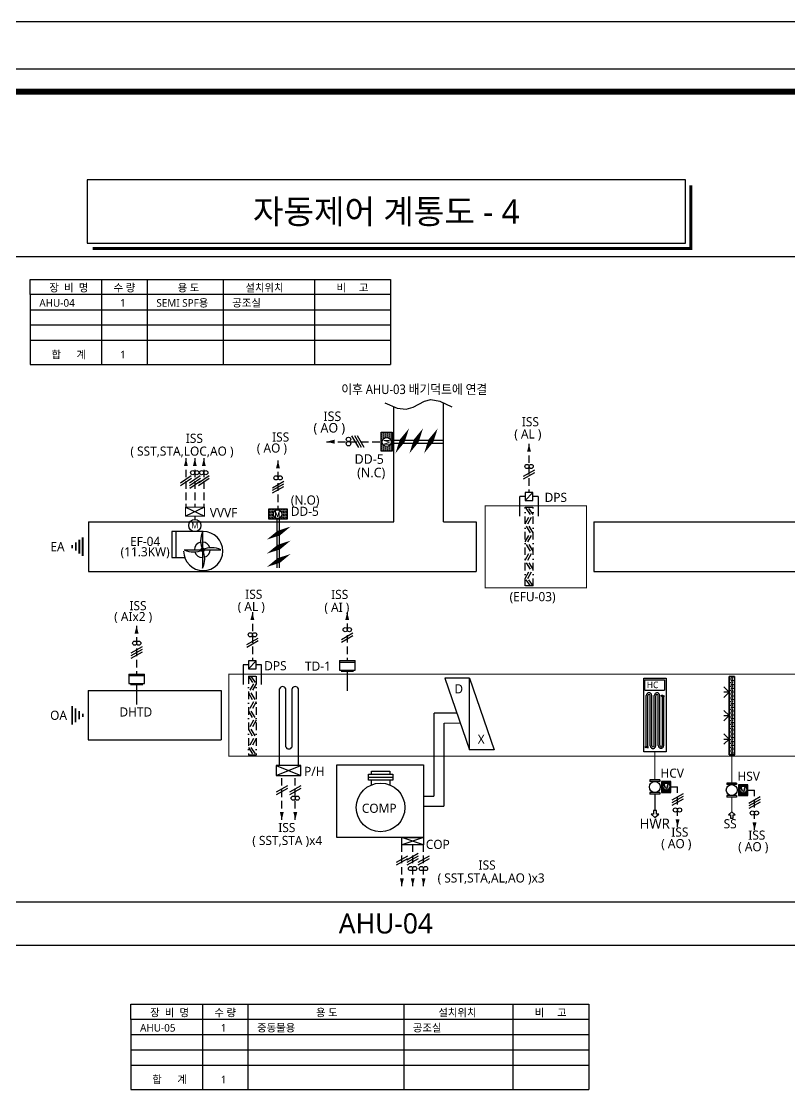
# Model space of a CAD drawing. Header units: millimetres. Extents: x -86 to 11742, y 5229 to 11464.
# Drawn here: x 6957.6 to 7210.3, y 5471.6 to 5823.3 of the extents above; entities that cross this region are included whole.
import ezdxf
from ezdxf.enums import TextEntityAlignment as Align

# ---------------------------------------------------------------- set-up
doc = ezdxf.new("R2010")
doc.units = ezdxf.units.MM
doc.header["$LTSCALE"] = 5
for name, pattern in [('CENTER', [2, 1.25, -0.25, 0.25, -0.25]), ('DASHDOT', [1, 0.5, -0.25, 0, -0.25]), ('DASHED', [0.75, 0.5, -0.25])]:
    doc.linetypes.add(name, pattern=pattern)
doc.layers.get('0').update_dxf_attribs({"linetype": 'CONTINUOUS'})
for name, color, linetype in [('__CONNECTID__', 7, 'CONTINUOUS'), ('AUTO', 7, 'CONTINUOUS'), ('E', 3, 'CONTINUOUS'), ('FORM', 7, 'CONTINUOUS'), ('LGK-S', 121, 'CONTINUOUS'), ('SBT', 3, 'CONTINUOUS'), ('TEXT-S', 2, 'CONTINUOUS')]:
    doc.layers.add(name, color=color, linetype=linetype)
doc.styles.add('GHS', font='ROMANS.shx', dxfattribs={"bigfont": 'GHS.shx'})
doc.styles.add('QQ', font='MALGUN.TTF.TTF')

# ---------------------------------------------------------------- blocks, each defined once
blk = doc.blocks.new('form')
at = {"layer": 'AUTO'}
blk.add_line((-24.08, 578.4), (816.92, 578.4), dxfattribs=at)
at = {"layer": 'FORM', "color": 3}
blk.add_lwpolyline([(0, 562.79), (792.83, 562.79), (792.83, 0), (0, 0)], close=True, dxfattribs=at)
at = {"layer": 'FORM', "color": 2, "const_width": 1.94}
blk.add_lwpolyline([(12.48, 6.47), (12.48, 555.28), (781.78, 555.28), (781.78, 6.47)], close=True, dxfattribs=at)
blk = doc.blocks.new('V')
h = blk.add_hatch()
h.set_pattern_fill('ANSI31,_O', color=256, scale=0.857143)
h.set_pattern_definition([(45, (-192.91982, -298.83723), (-0.07576144, 0.07576144), [])])
edge = h.paths.add_edge_path(flags=16)
edge.add_arc((2.16, 1.92), 1.14, 0, 360)
h.paths.add_polyline_path([(3.64, 0.04), (3.64, 3.56), (0.64, 3.56), (0.64, 0.04)])
blk.add_circle((2.16, 1.92), 1.14)
at = {"layer": 'AUTO', "color": 3}
for p, q in [((0.64, 3.56), (0.64, 0.04)), ((3.64, 3.56), (0.64, 3.56)), ((3.64, 0.04), (3.64, 3.56)), ((0.64, 0.04), (3.64, 0.04))]:
    blk.add_line(p, q, dxfattribs=at)
at = {"layer": 'AUTO', "color": 7, "style": 'GHS'}
blk.add_text('M', height=1.71, dxfattribs=at).set_placement((1.23, 1.12))
blk = doc.blocks.new('D1')
h = blk.add_hatch()
h.set_pattern_fill('DOTS', color=256, scale=2, style=0)
h.set_pattern_definition([(0, (-189.08603, -393.63283), (0.0625, 0.125), [0, -0.125])])
edge = h.paths.add_edge_path(flags=16)
edge.add_arc((-0.54, 1.7), 1.41, 0, 360)
h.paths.add_polyline_path([(2.56, 3.43), (2.56, 0), (-3.44, 0), (-3.44, 3.43)])
blk.add_circle((-0.54, 1.7), 1.41)
at = {"layer": 'AUTO', "color": 3}
for p, q in [((-3.44, 3.43), (2.56, 3.43)), ((-3.44, 0), (-3.44, 3.43)), ((2.56, 3.43), (2.56, 0)), ((2.56, 0), (-3.44, 0))]:
    blk.add_line(p, q, dxfattribs=at)
at = {"layer": 'AUTO', "color": 7, "style": 'GHS'}
blk.add_text('M', height=1.71, dxfattribs=at).set_placement((-1.5, 0.83))
blk = doc.blocks.new('S13')
at = {"layer": 'AUTO', "color": 2}
for p, q in [((-2.76, 0.019), (-1.828, 0.417)), ((-1.828, 0.417), (-1.148, 0.492)), ((-1.148, 0.492), (-0.636, 0.355)), ((-0.636, 0.355), (-0.21, 0.116)), ((-0.21, 0.116), (0.21, -0.116)), ((1.367, -0.118), (2.268, 0.332)), ((0.21, -0.116), (0.709, -0.23)), ((0.709, -0.23), (1.367, -0.118))]:
    blk.add_line(p, q, dxfattribs=at)

msp = doc.modelspace()

# ---------------------------------------------------------------- hatches: boundary and pattern name
h = msp.add_hatch()
h.set_pattern_fill('DOTS', color=256, scale=10, style=0)
h.set_pattern_definition([(0, (6901.152, 5155.22005), (0.3125, 0.625), [0, -0.625])])
h.paths.add_polyline_path([(7190.39, 5607.79), (7192.11, 5607.79), (7192.11, 5582.08), (7190.39, 5582.08)])

# ---------------------------------------------------------------- linework, layer by layer
for p, q in [((7042.49, 5578.52), (7042.49, 5603.81)), ((7044.59, 5584.72), (7044.59, 5603.81)), ((7046.66, 5584.72), (7046.66, 5603.81)), ((7048.77, 5578.52), (7048.77, 5603.81)), ((7061.37, 5578.71), (7089.87, 5578.71)), ((7061.37, 5554.81), (7061.37, 5578.71)), ((7089.87, 5578.71), (7089.87, 5554.81)), ((7089.87, 5554.81), (7061.37, 5554.81))]:
    msp.add_line(p, q)
at = {"color": 5}
for p, q in [((7163.13, 5584.81), (7163.13, 5601.52)), ((7163.59, 5584.63), (7163.59, 5601.54)), ((7164.45, 5585.06), (7164.45, 5601.52)), ((7164.91, 5585.03), (7164.91, 5601.54)), ((7165.77, 5585.01), (7165.77, 5601.54)), ((7166.22, 5585.08), (7166.22, 5601.42)), ((7167.09, 5585.13), (7167.09, 5601.54)), ((7167.54, 5585.19), (7167.54, 5601.52)), ((7168.41, 5585.08), (7168.41, 5601.45)), ((7168.86, 5585.11), (7168.86, 5601.27))]:
    msp.add_line(p, q, dxfattribs=at)
for points in [[(7085.1, 5689.41, 0, 1.8, 0), (7082.86, 5685.33, 1.8, 1.8, 0)], [(7089.7, 5689.41, 0, 1.8, 0), (7087.46, 5685.33, 1.8, 1.8, 0)], [(7094.53, 5689.41, 0, 1.8, 0), (7092.29, 5685.33, 1.8, 1.8, 0)], [(7080.63, 5681.25, 0, 1.8, 0), (7082.86, 5685.33, 1.8, 1.8, 0)], [(7085.24, 5681.25, 0, 1.8, 0), (7087.46, 5685.33, 1.8, 1.8, 0)], [(7090.06, 5681.25, 0, 1.8, 0), (7092.29, 5685.33, 1.8, 1.8, 0)], [(7046.15, 5657.13, 0, 1.71, 0), (7042.26, 5654.99, 1.71, 1.71, 0)], [(7038.36, 5652.86, 0, 1.71, 0), (7042.26, 5654.99, 1.71, 1.71, 0)], [(7046.15, 5652.52, 0, 1.71, 0), (7042.26, 5650.37, 1.71, 1.71, 0)], [(7038.36, 5648.25, 0, 1.71, 0), (7042.26, 5650.37, 1.71, 1.71, 0)], [(7046.15, 5648.12, 0, 1.71, 0), (7042.26, 5645.98, 1.71, 1.71, 0)], [(7038.36, 5643.85, 0, 1.71, 0), (7042.26, 5645.98, 1.71, 1.71, 0)]]:
    msp.add_lwpolyline(points, format="xyseb")
at = {"const_width": 0.571}
for points in [[(6976.67, 5652.86), (6976.67, 5648.24)], [(6977.78, 5653.62), (6977.78, 5647.49)], [(6974.28, 5651.1), (6974.28, 5649.98)], [(6975.49, 5651.9), (6975.49, 5649.25)], [(6974.33, 5598.15), (6974.33, 5592.02)], [(6975.43, 5597.39), (6975.43, 5592.77)], [(6976.62, 5596.43), (6976.62, 5593.78)], [(6977.82, 5595.63), (6977.82, 5594.51)]]:
    msp.add_lwpolyline(points, dxfattribs=at)
msp.add_lwpolyline([(7190.39, 5607.79), (7192.11, 5607.79), (7192.11, 5582.08), (7190.39, 5582.08)], close=True)
for centre, radius, start, end in [((7043.54, 5603.36), 1.13, 23.1906, 156.8094), ((7047.7, 5603.36), 1.13, 23.1906, 156.8094), ((7045.61, 5585.08), 1.11, 198.8417, 341.1583)]:
    msp.add_arc(centre, radius, start, end)
at = {"color": 5}
for centre, radius, start, end in [((7164.02, 5601.56), 0.887, 358.764, 182.3232), ((7164.02, 5601.47), 0.436, 6.3223, 171.4445), ((7166.66, 5601.56), 0.887, 357.6768, 181.236), ((7166.66, 5601.47), 0.436, 8.5555, 186.3223), ((7165.34, 5585.04), 0.887, 178.764, 2.3232), ((7165.34, 5585.08), 0.436, 186.3223, 351.4445), ((7167.97, 5585.09), 0.887, 177.6768, 1.236), ((7167.97, 5585.13), 0.436, 171.4445, 353.6777)]:
    msp.add_arc(centre, radius, start, end, dxfattribs=at)
at = {"layer": 'AUTO', "color": 7}
for p, q in [((7176.04, 5771.16), (6979.24, 5771.16)), ((6979.24, 5771.16), (6979.24, 5750.36)), ((7176.04, 5750.36), (7176.04, 5771.16)), ((6979.24, 5750.36), (7176.04, 5750.36)), ((7041.45, 5575.3), (7049.49, 5578.52)), ((7041.45, 5578.52), (7049.49, 5575.3))]:
    msp.add_line(p, q, dxfattribs=at)
at = {"layer": 'AUTO', "color": 2}
for p, q in [((6763.99, 5745.96), (7390.99, 5745.96)), ((7080.16, 5658.7), (7080.16, 5696.56)), ((7096.44, 5658.7), (7096.44, 5697.82)), ((6979.7, 5658.7), (7080.16, 5658.7)), ((6979.7, 5658.7), (6979.7, 5642.41)), ((7096.44, 5658.7), (7107.15, 5658.7)), ((7107.15, 5658.7), (7107.15, 5642.41)), ((7145.88, 5658.7), (7335.95, 5658.7)), ((7145.88, 5658.7), (7145.88, 5642.41)), ((6979.7, 5642.41), (7107.15, 5642.41)), ((7145.88, 5642.41), (7335.95, 5642.41)), ((6979.63, 5603.22), (6979.63, 5586.94)), ((6979.63, 5603.22), (7023.37, 5603.22)), ((7023.37, 5603.22), (7023.37, 5586.94)), ((6979.63, 5586.94), (7023.37, 5586.94)), ((6763.99, 5533.73), (7390.99, 5533.73)), ((6763.99, 5519.48), (7390.99, 5519.48))]:
    msp.add_line(p, q, dxfattribs=at)
at = {"layer": 'AUTO', "color": 3}
for p, q in [((6960.53, 5738.46), (7079.01, 5738.46)), ((6960.53, 5733.46), (6960.53, 5738.46)), ((6984.01, 5738.46), (6984.01, 5733.46)), ((6999.01, 5738.46), (6999.01, 5733.46)), ((7023.98, 5738.46), (7023.98, 5733.46)), ((7023.98, 5738.46), (7023.98, 5733.46)), ((7054.01, 5738.46), (7054.01, 5733.46)), ((7054.01, 5738.46), (7054.01, 5733.46)), ((7079.01, 5738.46), (7079.01, 5733.46)), ((7079.01, 5733.46), (6960.53, 5733.46)), ((7123.27, 5665.73), (7125.84, 5668.3)), ((7125.84, 5668.3), (7123.27, 5668.3)), ((7123.27, 5668.3), (7123.27, 5665.73)), ((7125.84, 5665.73), (7125.84, 5668.3)), ((7123.27, 5665.73), (7125.84, 5665.73)), ((7032.3, 5610.37), (7034.87, 5612.94)), ((7034.87, 5612.94), (7032.3, 5612.94)), ((7032.3, 5612.94), (7032.3, 5610.37)), ((7032.3, 5610.37), (7034.87, 5610.37)), ((7034.87, 5610.37), (7034.87, 5612.94)), ((7062.2, 5613.03), (7067.34, 5613.03)), ((7062.2, 5613.03), (7062.2, 5609.9)), ((7067.34, 5612.47), (7062.2, 5612.47)), ((7067.34, 5609.9), (7067.34, 5613.03)), ((6992.94, 5608.59), (6998.08, 5608.59)), ((6992.94, 5608.59), (6992.94, 5605.46)), ((6998.08, 5608.03), (6992.94, 5608.03)), ((6998.08, 5605.46), (6998.08, 5608.59)), ((7062.2, 5609.9), (7067.34, 5609.9)), ((7062.74, 5609.6), (7066.8, 5609.6)), ((6992.94, 5605.46), (6998.08, 5605.46)), ((6993.49, 5605.16), (6997.54, 5605.16)), ((7167.54, 5573.79), (7164.35, 5573.79)), ((7164.35, 5573.79), (7164.35, 5573.27)), ((7167.54, 5573.27), (7164.35, 5573.27)), ((7167.54, 5573.79), (7167.54, 5573.27)), ((7168.18, 5571.69), (7167.69, 5571.69)), ((7192.85, 5572.78), (7189.66, 5572.78)), ((7189.66, 5572.78), (7189.66, 5572.26)), ((7192.85, 5572.26), (7189.66, 5572.26)), ((7192.85, 5572.78), (7192.85, 5572.26)), ((7167.54, 5569.67), (7164.35, 5569.67)), ((7164.35, 5569.67), (7164.35, 5569.16)), ((7167.54, 5569.16), (7164.35, 5569.16)), ((7167.54, 5569.67), (7167.54, 5569.16)), ((7168.18, 5571.26), (7167.69, 5571.26)), ((7192.85, 5568.66), (7189.66, 5568.66)), ((7189.66, 5568.66), (7189.66, 5568.15)), ((7192.85, 5568.15), (7189.66, 5568.15)), ((7192.85, 5568.66), (7192.85, 5568.15)), ((7193.48, 5570.68), (7193, 5570.68)), ((7193.48, 5570.25), (7193, 5570.25)), ((6993.66, 5500.01), (7144.2, 5500.01)), ((6993.66, 5495.01), (6993.66, 5500.01)), ((7017.14, 5500.01), (7017.14, 5495.01)), ((7032.14, 5500.01), (7032.14, 5495.01)), ((7083.37, 5500.01), (7083.37, 5495.01)), ((7083.37, 5500.01), (7083.37, 5495.01)), ((7119.2, 5500.01), (7119.2, 5495.01)), ((7119.2, 5500.01), (7119.2, 5495.01)), ((7144.2, 5500.01), (7144.2, 5495.01)), ((7144.2, 5495.01), (6993.66, 5495.01))]:
    msp.add_line(p, q, dxfattribs=at)
at = {"layer": 'AUTO', "color": 3, "linetype": 'Continuous'}
for p, q in [((6960.53, 5733.46), (6960.53, 5710.46)), ((7079.01, 5733.46), (7079.01, 5710.46)), ((6960.53, 5718.46), (7079.01, 5718.46)), ((6960.53, 5710.46), (7079.01, 5710.46)), ((6993.66, 5495.01), (6993.66, 5472.01)), ((7144.2, 5495.01), (7144.2, 5472.01)), ((6993.66, 5480.01), (7144.2, 5480.01)), ((6993.66, 5472.01), (7144.2, 5472.01))]:
    msp.add_line(p, q, dxfattribs=at)
at = {"layer": 'AUTO', "color": 7, "linetype": 'Continuous'}
for p, q in [((6984.01, 5733.46), (6984.01, 5710.46)), ((6999.01, 5733.46), (6999.01, 5710.46)), ((7023.98, 5733.46), (7023.98, 5710.46)), ((7023.98, 5733.46), (7023.98, 5710.46)), ((7054.01, 5733.46), (7054.01, 5710.46)), ((7054.01, 5733.46), (7054.01, 5710.46)), ((6960.53, 5728.46), (7079.01, 5728.46)), ((6960.53, 5723.46), (7079.01, 5723.46)), ((7017.14, 5495.01), (7017.14, 5472.01)), ((7032.14, 5495.01), (7032.14, 5472.01)), ((7083.37, 5495.01), (7083.37, 5472.01)), ((7083.37, 5495.01), (7083.37, 5472.01)), ((7119.2, 5495.01), (7119.2, 5472.01)), ((7119.2, 5495.01), (7119.2, 5472.01)), ((6993.66, 5490.01), (7144.2, 5490.01)), ((6993.66, 5485.01), (7144.2, 5485.01))]:
    msp.add_line(p, q, dxfattribs=at)
at = {"layer": 'AUTO', "color": 4, "linetype": 'DASHED'}
for p, q in [((7057.99, 5685.06), (7075.94, 5685.06)), ((7124.55, 5684.31), (7124.55, 5668.3)), ((7011.72, 5679.59), (7011.72, 5663.51)), ((7014.67, 5679.59), (7014.67, 5663.51)), ((7017.62, 5679.59), (7017.62, 5663.41)), ((7042, 5678.91), (7042, 5662.98)), ((7033.59, 5628.94), (7033.59, 5612.94)), ((7064.77, 5628.96), (7064.77, 5613.03)), ((6995.51, 5624.52), (6995.51, 5608.59)), ((7043.25, 5560.66), (7043.25, 5575.3)), ((7047.7, 5560.66), (7047.7, 5575.3)), ((7171.18, 5571.47), (7173.42, 5571.47)), ((7173.42, 5558.26), (7173.42, 5571.47)), ((7196.48, 5570.46), (7198.72, 5570.46)), ((7198.72, 5557.25), (7198.72, 5570.46)), ((7082.75, 5538.89), (7082.75, 5552.41)), ((7086.32, 5538.89), (7086.32, 5552.41)), ((7089.88, 5538.89), (7089.88, 5552.41))]:
    msp.add_line(p, q, dxfattribs=at)
at = {"layer": 'AUTO'}
for p, q in [((7068.58, 5683.15), (7066.33, 5687.04)), ((7069.47, 5683.15), (7067.23, 5687.04)), ((7070.37, 5683.15), (7068.13, 5687.04)), ((7079.53, 5685.52), (7096.3, 5685.52)), ((7079.53, 5684.62), (7096.3, 5684.62)), ((7009.92, 5671.52), (7013.46, 5673.95)), ((7012.87, 5671.52), (7016.41, 5673.95)), ((7015.82, 5671.52), (7019.36, 5673.95)), ((7122.73, 5673.69), (7126.44, 5675.83)), ((7122.73, 5672.83), (7126.44, 5674.97)), ((7009.99, 5670.67), (7013.52, 5673.09)), ((7012.94, 5670.67), (7016.47, 5673.09)), ((7012.99, 5669.8), (7016.52, 5672.23)), ((7015.89, 5670.67), (7019.42, 5673.09)), ((7040.17, 5669.93), (7043.89, 5672.08)), ((7040.17, 5669.08), (7043.89, 5671.22)), ((7040.17, 5668.22), (7043.89, 5670.36)), ((7121.55, 5660.59), (7121.55, 5667.02)), ((7123.27, 5667.02), (7121.55, 5667.02)), ((7127.55, 5667.02), (7125.84, 5667.02)), ((7127.55, 5667.02), (7127.55, 5660.59)), ((7041.58, 5659.55), (7041.58, 5643.54)), ((7042.43, 5659.55), (7042.43, 5643.54)), ((7062.95, 5619.99), (7066.66, 5622.13)), ((7062.95, 5619.13), (7066.66, 5621.27)), ((6993.69, 5615.55), (6997.4, 5617.69)), ((7031.76, 5618.32), (7035.48, 5620.46)), ((7031.76, 5617.46), (7035.48, 5619.61)), ((6993.69, 5614.69), (6997.4, 5616.84)), ((6993.69, 5613.84), (6997.4, 5615.98)), ((7030.59, 5611.65), (7030.59, 5605.22)), ((7032.3, 5611.65), (7030.59, 5611.65)), ((7036.59, 5611.65), (7034.87, 5611.65)), ((7036.59, 5605.22), (7036.59, 5611.65)), ((7045.1, 5571.88), (7041.39, 5569.73)), ((7049.55, 5571.88), (7045.84, 5569.73)), ((7045.1, 5571.02), (7041.39, 5568.88)), ((7049.55, 5571.02), (7045.84, 5568.88)), ((7175.27, 5569.23), (7171.56, 5567.09)), ((7175.27, 5568.37), (7171.56, 5566.23)), ((7200.58, 5568.22), (7196.87, 5566.07)), ((7175.27, 5567.51), (7171.56, 5565.37)), ((7200.58, 5567.36), (7196.87, 5565.22)), ((7200.58, 5566.5), (7196.87, 5564.36)), ((7089.87, 5552.41), (7082.75, 5554.81)), ((7089.87, 5554.81), (7082.75, 5552.41)), ((7084.57, 5548.72), (7080.86, 5546.58)), ((7084.57, 5547.87), (7080.86, 5545.72)), ((7088.14, 5549.58), (7084.43, 5547.44)), ((7088.14, 5548.72), (7084.43, 5546.58)), ((7088.14, 5547.87), (7084.43, 5545.72)), ((7091.7, 5548.72), (7087.99, 5546.58)), ((7091.7, 5547.87), (7087.99, 5545.72))]:
    msp.add_line(p, q, dxfattribs=at)
at = {"layer": 'AUTO', "linetype": 'DASHDOT'}
for p, q in [((7123.31, 5637.59), (7123.31, 5663.56)), ((7123.31, 5663.56), (7125.88, 5663.56)), ((7125.88, 5637.59), (7125.88, 5663.56)), ((7125.88, 5637.59), (7123.31, 5637.59)), ((7032.26, 5607.94), (7032.26, 5581.97)), ((7032.26, 5607.94), (7034.83, 5607.94)), ((7034.83, 5607.94), (7034.83, 5581.97)), ((7034.83, 5581.97), (7032.26, 5581.97))]:
    msp.add_line(p, q, dxfattribs=at)
at = {"layer": 'AUTO', "color": 6}
for p, q in [((7017.41, 5655.51), (7007.12, 5655.51)), ((7017.41, 5655.51), (7007.12, 5655.51)), ((7007.12, 5655.51), (7007.12, 5654.11)), ((7007.12, 5655.51), (7007.12, 5646.94)), ((7008.41, 5655.51), (7008.41, 5654.11)), ((7008.41, 5655.51), (7008.41, 5646.94)), ((7017.22, 5655.5), (7017.22, 5643.46)), ((7011.2, 5649.48), (7023.24, 5649.48)), ((7007.12, 5646.94), (7011.35, 5646.94)), ((7096.87, 5607.29), (7104.97, 5583.71)), ((7104.97, 5607.29), (7096.87, 5607.29)), ((7104.97, 5583.71), (7104.97, 5607.29)), ((7104.97, 5607.29), (7113.07, 5583.71)), ((7190.39, 5607.79), (7190.39, 5582.08)), ((7192.11, 5607.79), (7190.39, 5607.79)), ((7191.25, 5607.79), (7191.25, 5582.08)), ((7192.11, 5607.79), (7192.11, 5582.08)), ((7188.68, 5604.37), (7190.39, 5602.65)), ((7190.39, 5602.65), (7188.68, 5600.94)), ((7190.39, 5602.65), (7188.68, 5602.65)), ((7188.68, 5596.65), (7190.39, 5594.94)), ((7190.39, 5594.94), (7188.68, 5593.22)), ((7188.68, 5594.94), (7190.39, 5594.94)), ((7188.68, 5588.94), (7190.39, 5587.22)), ((7188.68, 5587.22), (7190.39, 5587.22)), ((7190.39, 5587.22), (7188.68, 5585.51)), ((7113.07, 5583.71), (7104.97, 5583.71)), ((7190.39, 5582.08), (7192.11, 5582.08)), ((7071.74, 5573.73), (7071.74, 5575.73)), ((7071.74, 5575.73), (7079.74, 5575.73)), ((7072.74, 5575.73), (7072.74, 5576.73)), ((7072.74, 5576.73), (7078.74, 5576.73)), ((7078.74, 5576.73), (7078.74, 5575.73)), ((7079.74, 5575.73), (7079.74, 5573.73)), ((7071.74, 5574.73), (7079.74, 5574.73)), ((7079.74, 5573.73), (7071.74, 5573.73)), ((7072.74, 5572.15), (7072.74, 5573.73)), ((7078.74, 5573.73), (7078.74, 5572.15))]:
    msp.add_line(p, q, dxfattribs=at)
at = {"layer": 'AUTO', "color": 4}
for p, q in [((7162.27, 5583.09), (7162.27, 5607.31)), ((7162.27, 5607.31), (7169.62, 5607.31)), ((7162.67, 5606.77), (7169.17, 5606.77)), ((7162.67, 5603.33), (7162.67, 5606.77)), ((7169.17, 5606.77), (7169.17, 5603.33)), ((7169.62, 5607.31), (7169.62, 5583.09)), ((7162.67, 5603.33), (7169.17, 5603.33)), ((7169.62, 5583.09), (7162.27, 5583.09))]:
    msp.add_line(p, q, dxfattribs=at)
at = {"layer": 'AUTO', "color": 5}
for p, q in [((7168.06, 5601.59), (7168.26, 5601.66)), ((7168.06, 5601.37), (7168.26, 5601.44)), ((7168.26, 5601.66), (7168.41, 5601.67)), ((7168.26, 5601.44), (7168.41, 5601.45)), ((7168.41, 5601.67), (7168.52, 5601.63)), ((7168.41, 5601.45), (7168.52, 5601.41)), ((7168.52, 5601.63), (7168.61, 5601.57)), ((7168.52, 5601.41), (7168.61, 5601.35)), ((7168.61, 5601.57), (7168.69, 5601.52)), ((7168.61, 5601.35), (7168.69, 5601.3)), ((7168.69, 5601.52), (7168.8, 5601.49)), ((7168.69, 5601.3), (7168.8, 5601.27)), ((7168.8, 5601.49), (7168.94, 5601.5)), ((7168.8, 5601.27), (7168.94, 5601.28)), ((7168.94, 5601.5), (7169.14, 5601.59)), ((7168.94, 5601.28), (7169.14, 5601.37)), ((7162.8, 5584.73), (7163, 5584.8)), ((7162.8, 5584.51), (7163, 5584.58)), ((7163, 5584.8), (7163.15, 5584.81)), ((7163, 5584.58), (7163.15, 5584.59)), ((7163.15, 5584.81), (7163.26, 5584.77)), ((7163.15, 5584.59), (7163.26, 5584.55)), ((7163.26, 5584.77), (7163.34, 5584.71)), ((7163.26, 5584.55), (7163.34, 5584.49)), ((7163.34, 5584.71), (7163.43, 5584.66)), ((7163.34, 5584.49), (7163.43, 5584.44)), ((7163.43, 5584.66), (7163.54, 5584.63)), ((7163.43, 5584.44), (7163.54, 5584.41)), ((7163.54, 5584.63), (7163.68, 5584.64)), ((7163.54, 5584.41), (7163.68, 5584.42)), ((7163.68, 5584.64), (7163.88, 5584.73)), ((7163.68, 5584.42), (7163.88, 5584.51))]:
    msp.add_line(p, q, dxfattribs=at)
at = {"layer": 'AUTO', "color": 7, "const_width": 1}
msp.add_lwpolyline([(6981.01, 5748.59), (7177.81, 5748.59), (7177.81, 5769.39)], dxfattribs=at)
at = {"layer": 'AUTO'}
for points in [[(7057.99, 5685.06, 0, 1.35, 0), (7060.68, 5685.06, 1.35, 1.35, 0)], [(7124.55, 5684.31, 0, 1.29, 0), (7124.55, 5681.74, 1.29, 1.29, 0)], [(7011.72, 5679.59, 0, 1.29, 0), (7011.72, 5677.01, 1.29, 1.29, 0)], [(7014.67, 5679.59, 0, 1.29, 0), (7014.67, 5677.01, 1.29, 1.29, 0)], [(7017.62, 5679.59, 0, 1.29, 0), (7017.62, 5677.01, 1.29, 1.29, 0)], [(7042, 5678.91, 0, 1.29, 0), (7042, 5676.34, 1.29, 1.29, 0)], [(7033.59, 5628.94, 0, 1.29, 0), (7033.59, 5626.37, 1.29, 1.29, 0)], [(7064.77, 5628.96, 0, 1.29, 0), (7064.77, 5626.39, 1.29, 1.29, 0)], [(6995.51, 5624.52, 0, 1.29, 0), (6995.51, 5621.95, 1.29, 1.29, 0)], [(7043.25, 5560.66, 0, 1.29, 0), (7043.25, 5563.23, 1.29, 1.29, 0)], [(7047.7, 5560.66, 0, 1.29, 0), (7047.7, 5563.23, 1.29, 1.29, 0)], [(7173.42, 5558.26, 0, 1.29, 0), (7173.42, 5560.83, 1.29, 1.29, 0)], [(7198.72, 5557.25, 0, 1.29, 0), (7198.72, 5559.82, 1.29, 1.29, 0)], [(7082.75, 5538.89, 0, 1.29, 0), (7082.75, 5541.47, 1.29, 1.29, 0)], [(7086.32, 5538.89, 0, 1.29, 0), (7086.32, 5541.47, 1.29, 1.29, 0)], [(7089.88, 5538.89, 0, 1.29, 0), (7089.88, 5541.47, 1.29, 1.29, 0)]]:
    msp.add_lwpolyline(points, format="xyseb", dxfattribs=at)
at = {"layer": 'AUTO', "color": 2, "linetype": 'CENTER', "const_width": 0.343}
msp.add_lwpolyline([(7143.44, 5663.93), (7143.44, 5636.96), (7110.17, 5636.96), (7110.17, 5663.93)], close=True, dxfattribs=at)
at = {"layer": 'AUTO', "color": 3, "linetype": 'DASHDOT'}
for points in [[(7125.02, 5637.59), (7123.31, 5640.08), (7125.02, 5643.08), (7123.31, 5646.08), (7125.02, 5649.08), (7123.31, 5652.08), (7125.02, 5655.08), (7123.31, 5658.08), (7125.02, 5661.08), (7123.31, 5663.56)], [(7125.88, 5637.59), (7124.16, 5640.08), (7125.88, 5643.08), (7124.16, 5646.08), (7125.88, 5649.08), (7124.16, 5652.08), (7125.88, 5655.08), (7124.16, 5658.08), (7125.88, 5661.08), (7124.16, 5663.56)], [(7032.26, 5607.94), (7033.97, 5605.45), (7032.26, 5602.45), (7033.97, 5599.45), (7032.26, 5596.45), (7033.97, 5593.45), (7032.26, 5590.45), (7033.97, 5587.45), (7032.26, 5584.45), (7033.97, 5581.97)], [(7033.12, 5607.94), (7034.83, 5605.45), (7033.12, 5602.45), (7034.83, 5599.45), (7033.12, 5596.45), (7034.83, 5593.45), (7033.12, 5590.45), (7034.83, 5587.45), (7033.12, 5584.45), (7034.83, 5581.97)]]:
    msp.add_lwpolyline(points, dxfattribs=at)
at = {"layer": 'AUTO', "color": 2, "linetype": 'CENTER', "const_width": 0.343}
msp.add_lwpolyline([(7025.82, 5608.57), (7244.79, 5608.57), (7244.79, 5581.6), (7025.82, 5581.6), (7025.82, 5608.57)], dxfattribs=at)
at = {"layer": 'AUTO', "color": 3}
for points, const_width in [([(7064.77, 5609.9), (7064.77, 5603.04)], 0.429), ([(6995.51, 5605.46), (6995.51, 5598.6)], 0.429), ([(7093.29, 5568.43), (7093.29, 5595.83)], 0.4), ([(7093.29, 5595.83), (7100.62, 5595.83)], 0.4), ([(7096.64, 5565.09), (7096.64, 5592.48)], 0.4), ([(7096.64, 5592.48), (7101.77, 5592.48)], 0.4), ([(7165.95, 5573.79), (7165.95, 5583.09)], 0.4), ([(7191.25, 5572.78), (7191.25, 5582.08)], 0.4), ([(7089.87, 5568.43), (7093.29, 5568.43)], 0.4), ([(7165.95, 5569.16), (7165.95, 5563.71)], 0.444), ([(7191.25, 5568.15), (7191.25, 5563.25)], 0.4), ([(7089.87, 5565.09), (7096.64, 5565.09)], 0.4)]:
    msp.add_lwpolyline(points, dxfattribs=dict(at, const_width=const_width))
at = {"layer": 'AUTO', "color": 7}
msp.add_lwpolyline([(7041.45, 5575.3), (7049.49, 5575.3), (7049.49, 5578.52), (7041.45, 5578.52)], close=True, dxfattribs=at)
at = {"layer": 'AUTO'}
for points in [[(7165.47, 5562.49), (7164.76, 5562.49), (7165.99, 5561.39), (7167.23, 5562.49), (7166.52, 5562.49), (7166.52, 5563.71), (7165.47, 5563.71)], [(7191.72, 5562.26), (7192.37, 5562.26), (7191.25, 5563.25), (7190.14, 5562.26), (7190.78, 5562.26), (7190.78, 5561.16), (7191.72, 5561.16)], [(7089.87, 5552.41), (7082.75, 5552.41), (7082.75, 5554.81), (7089.87, 5554.81)]]:
    msp.add_lwpolyline(points, close=True, dxfattribs=at)
for centre, radius in [((7065.2, 5685.81), 0.718), ((7065.2, 5684.38), 0.718), ((7123.9, 5676.92), 0.686), ((7125.27, 5676.92), 0.686), ((7013.95, 5674.89), 0.686), ((7015.32, 5674.89), 0.686), ((7016.9, 5674.89), 0.686), ((7018.28, 5674.89), 0.686), ((7041.34, 5673.16), 0.686), ((7042.72, 5673.16), 0.686), ((7032.93, 5621.55), 0.686), ((7034.31, 5621.55), 0.686), ((7064.12, 5623.21), 0.686), ((7065.49, 5623.21), 0.686), ((6994.86, 5618.78), 0.686), ((6996.23, 5618.78), 0.686), ((7047.01, 5567.79), 0.686), ((7048.38, 5567.79), 0.686), ((7172.7, 5563.91), 0.686), ((7174.07, 5563.91), 0.686), ((7198, 5562.89), 0.686), ((7199.37, 5562.89), 0.686), ((7085.6, 5544.64), 0.686), ((7086.97, 5544.64), 0.686), ((7089.16, 5544.64), 0.686), ((7090.53, 5544.64), 0.686)]:
    msp.add_circle(centre, radius, dxfattribs=at)
at = {"layer": 'AUTO', "color": 6}
msp.add_circle((7075.74, 5564.73), 8, dxfattribs=at)
at = {"layer": 'AUTO', "color": 3}
for centre in [(7165.95, 5571.47), (7191.25, 5570.46)]:
    msp.add_circle(centre, 1.8, dxfattribs=at)
at = {"layer": 'AUTO', "color": 6}
for centre, radius, start, end in [((7017.41, 5649.08), 6.43, 180, 90), ((7023.58, 5652.49), 7.03, 154.6535, 205.3465), ((7014.21, 5655.84), 7.03, 244.6535, 295.3465), ((7017.11, 5649.49), 2.57, 102.2841, 180.1454), ((7017.22, 5649.49), 0.559, 112.815, 180.6688), ((7017.22, 5649.49), 0.559, 203.7721, 270.5238), ((7017.11, 5649.49), 2.57, 14.4617, 87.4877), ((7020.23, 5643.13), 7.03, 64.6535, 115.3465), ((7017.22, 5649.49), 0.559, 22.3643, 89.4762), ((7010.87, 5646.47), 7.03, 334.6535, 25.3465), ((7017.22, 5649.49), 0.559, 293.3201, 359.3312), ((7017.11, 5649.49), 2.57, 287.3581, 359.8546), ((7017.11, 5649.49), 2.57, 195.1278, 272.5123)]:
    msp.add_arc(centre, radius, start, end, dxfattribs=at)
at = {"layer": 'LGK-S', "color": 3}
for p, q in [((7011.64, 5663.51), (7017.83, 5660.51)), ((7017.83, 5663.51), (7011.64, 5660.51)), ((7014.73, 5659.49), (7014.73, 5660.51)), ((7014.73, 5659.49), (7014.73, 5660.51))]:
    msp.add_line(p, q, dxfattribs=at)
at = {"layer": 'LGK-S', "color": 3, "lineweight": 0}
msp.add_lwpolyline([(7011.64, 5663.51), (7017.83, 5663.51), (7017.83, 5660.51), (7011.64, 5660.51), (7011.64, 5663.51)], dxfattribs=at)
at = {"layer": 'SBT', "color": 2}
msp.add_circle((7014.68, 5657.5), 1.99, dxfattribs=at)

# ---------------------------------------------------------------- block references
at = {"xscale": 1.047374999947463, "yscale": 1.047374999947463, "zscale": 1.047374999947463, "rotation": 90.00000000000001}
msp.add_blockref('D1', (7079.53, 5685.52), dxfattribs=at)
for name, p in [('D1', (7042.43, 5659.55)), ('V', (7167.54, 5569.67)), ('V', (7192.85, 5568.66))]:
    msp.add_blockref(name, p)
at = {"layer": 'AUTO', "xscale": 0.999994771384126, "yscale": 0.999994771384126, "zscale": 0.999994771384126}
msp.add_blockref('form', (6720, 5244.93), dxfattribs=at)
at = {"layer": 'AUTO', "color": 2, "xscale": -4.375, "yscale": 4.375, "zscale": 4.375, "rotation": 180}
msp.add_blockref('S13', (7089.22, 5697.93), dxfattribs=at)

# ---------------------------------------------------------------- texts
at = {"layer": '__CONNECTID__', "color": 4, "style": 'QQ'}
for s, height, p in [('( AO )', 3.142, (7053.69, 5688.07)), ('( AO )', 3, (7035.05, 5681.49)), ('( SST,STA,LOC,AO )', 3, (6993.47, 5680.46)), ('DD-5', 3.142, (7067.2, 5677.79)), ('(N.C)', 3.142, (7068.04, 5673.34)), ('(N.O)', 3, (7046.23, 5664.37)), ('DD-5', 3, (7046.23, 5660.66)), ('( AL )', 3, (7028.76, 5629.36)), ('( AI )', 3, (7057.27, 5629.08)), ('( AIx2 )', 3, (6988.14, 5626.03)), ('DPS', 3, (7037.49, 5609.87)), ('TD-1', 3, (7050.89, 5609.73)), ('DHTD', 3, (6989.88, 5594.65)), ('P/H', 3, (7050.59, 5575.12)), ('HCV', 3, (7167.81, 5574.52)), ('HSV', 3, (7193.12, 5573.5)), ('( SST,STA )x4', 3, (7033.55, 5552.38)), ('COP', 3, (7090.62, 5551.09)), ('( AO )', 3, (7168.04, 5551.34)), ('( AO )', 3, (7193.35, 5550.33)), ('( SST,STA,AL,AO )x3', 3, (7094.51, 5540.05))]:
    msp.add_text(s, height=height, dxfattribs=at).set_placement(p)
for s, p in [('VVVF', (7024.12, 5661.73)), ('EF-04', (6998.32, 5652.26)), ('(11.3KW)', (6998.32, 5648.54))]:
    msp.add_text(s, height=3, dxfattribs=at).set_placement(p, align=Align.MIDDLE)
at = {"layer": 'AUTO', "color": 2, "style": 'QQ'}
msp.add_text('자동제어 계통도 - 4', height=8, dxfattribs=at).set_placement((7077.64, 5760.76), align=Align.MIDDLE_CENTER)
at = {"layer": 'AUTO', "style": 'QQ'}
for s, p in [('장  비  명', (6973.22, 5734.46)), ('수 량', (6991.51, 5734.46)), ('용 도', (7012.58, 5734.46)), ('설치위치', (7037.55, 5734.46)), ('비     고', (7066.51, 5734.46)), ('장  비  명', (7006.35, 5496.01)), ('수 량', (7024.64, 5496.01)), ('용 도', (7058.07, 5496.01)), ('설치위치', (7101.02, 5496.01)), ('비     고', (7131.7, 5496.01))]:
    msp.add_text(s, height=2.5, dxfattribs=at).set_placement(p, align=Align.CENTER)
at = {"layer": 'AUTO', "color": 7, "style": 'QQ'}
for s, height, p in [('AHU-04', 2.5, (6963.53, 5729.46)), ('SEMI SPF용', 2.5, (7002.01, 5729.46)), ('공조실', 2.5, (7026.98, 5729.46)), ('D', 3, (7100.03, 5602.26)), ('HC', 2.143, (7163.27, 5603.99)), ('X', 3, (7107.69, 5585.68)), ('COMP', 3, (7069.58, 5562.97)), ('AHU-05', 2.5, (6996.66, 5491.01)), ('중동물용', 2.5, (7035.14, 5491.01)), ('공조실', 2.5, (7086.37, 5491.01))]:
    msp.add_text(s, height=height, dxfattribs=at).set_placement(p)
for s, p in [('1', (6991.01, 5729.46)), ('합      계', (6973.22, 5712.46)), ('1', (6991.01, 5712.46)), ('1', (7024.14, 5491.01)), ('합      계', (7006.35, 5474.01)), ('1', (7024.14, 5474.01))]:
    msp.add_text(s, height=2.5, dxfattribs=at).set_placement(p, align=Align.CENTER)
at = {"layer": 'AUTO', "color": 2, "style": 'QQ'}
for p in [(7122.21, 5690.13), (7042.11, 5556.63)]:
    msp.add_text('ISS', height=3, dxfattribs=at).set_placement(p)
at = {"layer": 'AUTO', "color": 4, "style": 'QQ'}
for s, p in [('( AL )', (7119.72, 5686.11)), ('DPS', (7129.7, 5665.25))]:
    msp.add_text(s, height=3, dxfattribs=at).set_placement(p)
msp.add_text('(EFU-03)', height=3, dxfattribs=at).set_placement((7125.74, 5633.77), align=Align.MIDDLE)
at = {"layer": 'AUTO', "color": 7, "style": 'QQ'}
msp.add_text('AHU-04', height=6.65, dxfattribs=at).set_placement((7077.49, 5526.6), align=Align.MIDDLE_CENTER)
at = {"layer": 'E', "color": 2, "style": 'QQ', "width": 0.9}
msp.add_text('이후 AHU-03 배기덕트에 연결', height=3.1421, dxfattribs=at).set_placement((7062.82, 5700.73))
at = {"layer": 'E', "color": 2, "style": 'QQ'}
for s, height, p in [('ISS', 3.142, (7056.94, 5691.85)), ('ISS', 3, (7011.71, 5684.68)), ('ISS', 3, (7040.08, 5685.1)), ('EA', 3, (6967.15, 5649.02)), ('ISS', 3, (7031.25, 5633.38)), ('ISS', 3, (7059.5, 5633.31)), ('ISS', 3, (6993.17, 5629.63)), ('OA', 3, (6967.07, 5593.56)), ('HWR', 3.333, (7160.94, 5557.74)), ('ISS', 3, (7171.37, 5555.14)), ('SS', 3, (7188.58, 5557.87)), ('ISS', 3, (7196.68, 5554.13)), ('ISS', 3, (7107.99, 5544.29))]:
    msp.add_text(s, height=height, dxfattribs=at).set_placement(p)
at = {"layer": 'TEXT-S', "color": 7, "style": 'QQ'}
msp.add_text('M', height=2, dxfattribs=at).set_placement((7014.68, 5657.51), align=Align.MIDDLE)

doc.saveas('drawing.dxf')
